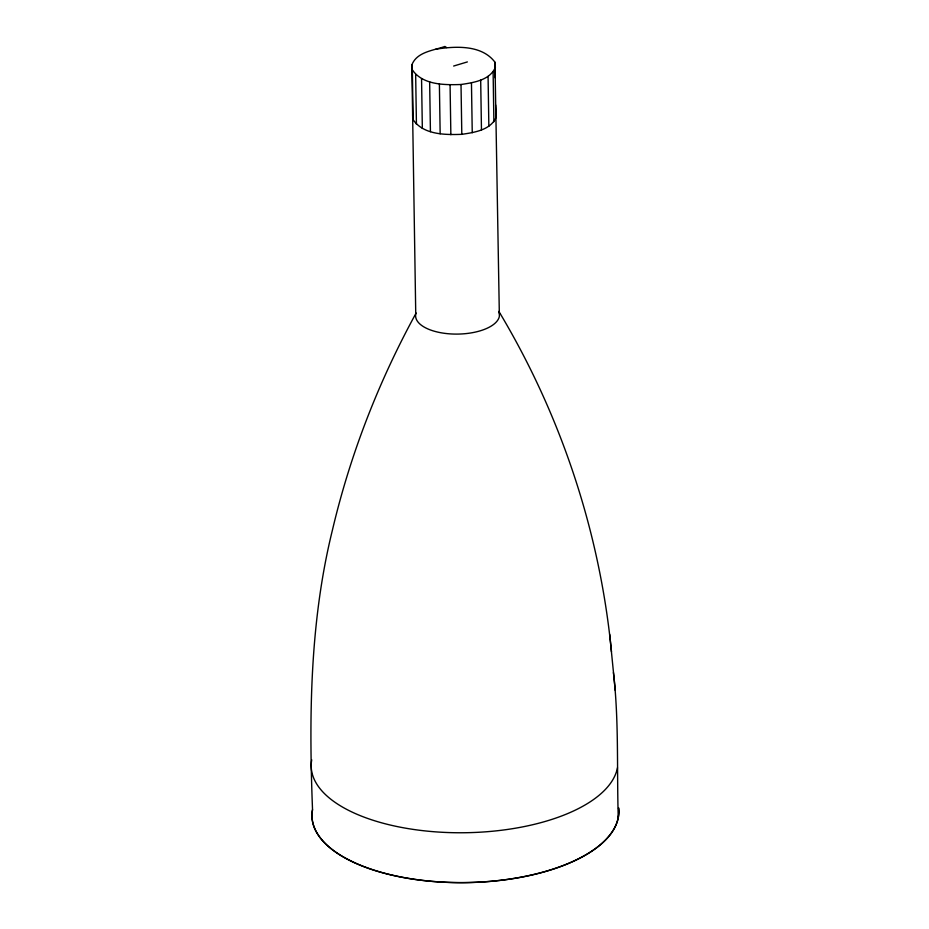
<?xml version="1.0" encoding="UTF-8"?>
<svg xmlns="http://www.w3.org/2000/svg" width="929" height="929" viewBox="0 0 929 929"><rect width="100%" height="100%" fill="white"/><g stroke="black" fill="none" stroke-linecap="round" stroke-linejoin="round"><path stroke-width="1.39" d="M435.829 49.191C455.384 46.148 481.779 44.592 494.96 62.208L499.372 316.313A41.968 18.859 -0.9 0 1 453.991 334.068A41.968 18.859 -0.9 0 1 415.751 314.153L411.837 64.96C416.842 51.757 433.483 50.561 444.945 46.45L446.547 47.553M411.837 64.96L412.337 69.872C422.765 85.085 444.399 85.062 461.016 84.504C473.465 82.611 490.071 80.312 495.459 67.12M412.615 114.801L413.115 119.713C423.543 134.926 445.188 134.902 461.806 134.345C474.243 132.441 490.849 130.153 496.237 116.961L495.621 104.931M416.134 313.038C378.777 381.238 350.268 454.304 332.443 530.018C309.868 621.466 308.892 716.108 312.527 809.682A153.436 68.943 -0.9 0 0 463.141 882.655A153.436 68.943 -0.9 0 0 618.575 807.916M453.642 66.04L467.38 61.918M611.468 651.728C599.82 531.783 560.861 414.717 498.873 311.401A41.968 18.859 -0.9 0 1 499.477 313.851M613.43 672.538C619.028 720.683 616.763 769.235 618.249 817.578M609.691 634.263L615.253 690.375M494.96 62.208L495.203 77.873M493.113 71.951L493.891 121.792M488.073 76.387L488.851 126.228M480.688 80.115L481.466 129.955M471.456 82.89L472.246 132.731M461.016 84.504L461.806 134.345M450.077 84.876L450.855 134.717M439.382 83.947L440.16 133.788M429.651 81.81L430.429 131.651M421.557 78.593L422.335 128.434M415.658 74.517L416.436 124.358M412.337 69.872L413.115 119.713M618.575 807.858A153.436 68.943 -0.9 0 1 463.141 882.596A153.436 68.943 -0.9 0 1 312.527 809.682M617.471 767.737A153.436 68.943 -0.9 0 1 451.564 832.651A153.436 68.943 -0.9 0 1 311.738 759.841"/></g></svg>
